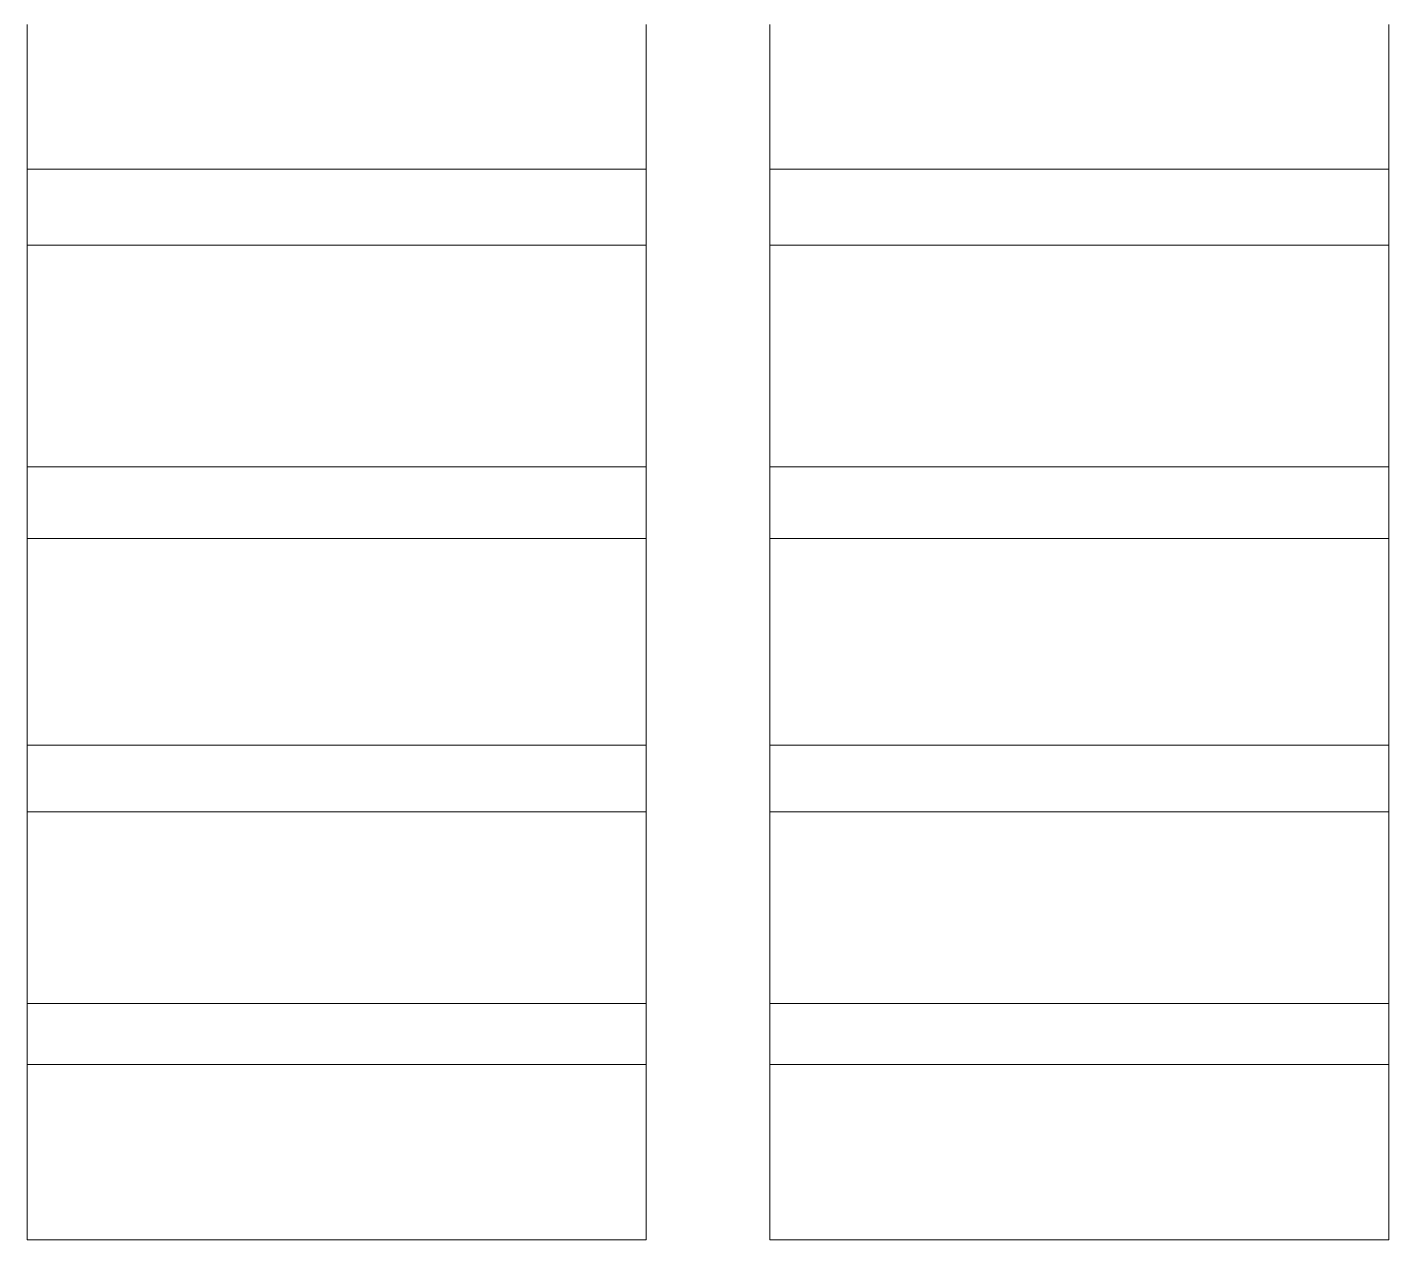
# Model space of a CAD drawing. Header units: millimetres. Extents: x 278858 to 279223, y 218711 to 219074.
# Drawn here: x 279158.13 to 279169.13, y 218882.92 to 218892.72 of the extents above; entities that cross this region are included whole.
import ezdxf

# ---------------------------------------------------------------- set-up
doc = ezdxf.new("R2010")
doc.units = ezdxf.units.MM
doc.header["$LTSCALE"] = 2
doc.layers.add('AM_9', color=251, linetype='Continuous', lineweight=15)

msp = doc.modelspace()

# ---------------------------------------------------------------- linework, layer by layer
at = {"layer": 'AM_9'}
for p, q in [((279158.131, 218892.695), (279158.131, 218892.737)), ((279158.131, 218892.651), (279158.131, 218892.695)), ((279158.131, 218892.608), (279158.131, 218892.651)), ((279163.131, 218892.737), (279163.131, 218892.695)), ((279163.131, 218892.695), (279163.131, 218892.651)), ((279163.131, 218892.651), (279163.131, 218892.608)), ((279164.131, 218892.695), (279164.131, 218892.737)), ((279164.131, 218892.651), (279164.131, 218892.695)), ((279164.131, 218892.608), (279164.131, 218892.651)), ((279169.131, 218892.737), (279169.131, 218892.695)), ((279169.131, 218892.695), (279169.131, 218892.651)), ((279169.131, 218892.651), (279169.131, 218892.608)), ((279158.131, 218892.563), (279158.131, 218892.608)), ((279158.131, 218892.519), (279158.131, 218892.563)), ((279163.131, 218892.608), (279163.131, 218892.563)), ((279163.131, 218892.563), (279163.131, 218892.519)), ((279164.131, 218892.563), (279164.131, 218892.608)), ((279164.131, 218892.519), (279164.131, 218892.563)), ((279169.131, 218892.608), (279169.131, 218892.563)), ((279169.131, 218892.563), (279169.131, 218892.519)), ((279158.131, 218892.473), (279158.131, 218892.519)), ((279158.131, 218892.428), (279158.131, 218892.473)), ((279158.131, 218892.381), (279158.131, 218892.428)), ((279163.131, 218892.519), (279163.131, 218892.473)), ((279163.131, 218892.473), (279163.131, 218892.428)), ((279163.131, 218892.428), (279163.131, 218892.381)), ((279164.131, 218892.473), (279164.131, 218892.519)), ((279164.131, 218892.428), (279164.131, 218892.473)), ((279164.131, 218892.381), (279164.131, 218892.428)), ((279169.131, 218892.519), (279169.131, 218892.473)), ((279169.131, 218892.473), (279169.131, 218892.428)), ((279169.131, 218892.428), (279169.131, 218892.381)), ((279158.131, 218892.335), (279158.131, 218892.381)), ((279158.131, 218892.287), (279158.131, 218892.335)), ((279163.131, 218892.381), (279163.131, 218892.335)), ((279163.131, 218892.335), (279163.131, 218892.287)), ((279164.131, 218892.335), (279164.131, 218892.381)), ((279164.131, 218892.287), (279164.131, 218892.335)), ((279169.131, 218892.381), (279169.131, 218892.335)), ((279169.131, 218892.335), (279169.131, 218892.287)), ((279158.131, 218892.239), (279158.131, 218892.287)), ((279158.131, 218892.191), (279158.131, 218892.239)), ((279158.131, 218892.142), (279158.131, 218892.191)), ((279163.131, 218892.287), (279163.131, 218892.239)), ((279163.131, 218892.239), (279163.131, 218892.191)), ((279163.131, 218892.191), (279163.131, 218892.142)), ((279164.131, 218892.239), (279164.131, 218892.287)), ((279164.131, 218892.191), (279164.131, 218892.239)), ((279164.131, 218892.142), (279164.131, 218892.191)), ((279169.131, 218892.287), (279169.131, 218892.239)), ((279169.131, 218892.239), (279169.131, 218892.191)), ((279169.131, 218892.191), (279169.131, 218892.142)), ((279158.131, 218892.093), (279158.131, 218892.142)), ((279158.131, 218892.043), (279158.131, 218892.093)), ((279163.131, 218892.142), (279163.131, 218892.093)), ((279163.131, 218892.093), (279163.131, 218892.043)), ((279164.131, 218892.093), (279164.131, 218892.142)), ((279164.131, 218892.043), (279164.131, 218892.093)), ((279169.131, 218892.142), (279169.131, 218892.093)), ((279169.131, 218892.093), (279169.131, 218892.043)), ((279158.131, 218891.992), (279158.131, 218892.043)), ((279158.131, 218891.941), (279158.131, 218891.992)), ((279163.131, 218892.043), (279163.131, 218891.992)), ((279163.131, 218891.992), (279163.131, 218891.941)), ((279164.131, 218891.992), (279164.131, 218892.043)), ((279164.131, 218891.941), (279164.131, 218891.992)), ((279169.131, 218892.043), (279169.131, 218891.992)), ((279169.131, 218891.992), (279169.131, 218891.941)), ((279158.131, 218891.89), (279158.131, 218891.941)), ((279158.131, 218891.837), (279158.131, 218891.89)), ((279163.131, 218891.941), (279163.131, 218891.89)), ((279163.131, 218891.89), (279163.131, 218891.837)), ((279164.131, 218891.89), (279164.131, 218891.941)), ((279164.131, 218891.837), (279164.131, 218891.89)), ((279169.131, 218891.941), (279169.131, 218891.89)), ((279169.131, 218891.89), (279169.131, 218891.837)), ((279158.131, 218891.785), (279158.131, 218891.837)), ((279158.131, 218891.732), (279158.131, 218891.785)), ((279163.131, 218891.837), (279163.131, 218891.785)), ((279163.131, 218891.785), (279163.131, 218891.732)), ((279164.131, 218891.785), (279164.131, 218891.837)), ((279164.131, 218891.732), (279164.131, 218891.785)), ((279169.131, 218891.837), (279169.131, 218891.785)), ((279169.131, 218891.785), (279169.131, 218891.732)), ((279158.131, 218891.678), (279158.131, 218891.732)), ((279158.131, 218891.624), (279158.131, 218891.678)), ((279163.131, 218891.732), (279163.131, 218891.678)), ((279163.131, 218891.678), (279163.131, 218891.624)), ((279164.131, 218891.678), (279164.131, 218891.732)), ((279164.131, 218891.624), (279164.131, 218891.678)), ((279169.131, 218891.732), (279169.131, 218891.678)), ((279169.131, 218891.678), (279169.131, 218891.624)), ((279158.131, 218891.569), (279158.131, 218891.624)), ((279158.131, 218891.569), (279158.131, 218890.954)), ((279158.131, 218891.569), (279163.131, 218891.569)), ((279163.131, 218891.624), (279163.131, 218891.569)), ((279163.131, 218890.954), (279163.131, 218891.569)), ((279164.131, 218891.569), (279164.131, 218891.624)), ((279164.131, 218891.569), (279164.131, 218890.954)), ((279164.131, 218891.569), (279169.131, 218891.569)), ((279169.131, 218891.624), (279169.131, 218891.569)), ((279169.131, 218890.954), (279169.131, 218891.569)), ((279158.131, 218890.945), (279158.131, 218890.954)), ((279158.131, 218890.954), (279163.131, 218890.954)), ((279158.131, 218890.907), (279158.131, 218890.945)), ((279158.131, 218890.869), (279158.131, 218890.907)), ((279163.131, 218890.954), (279163.131, 218890.945)), ((279163.131, 218890.945), (279163.131, 218890.907)), ((279163.131, 218890.907), (279163.131, 218890.869)), ((279164.131, 218890.945), (279164.131, 218890.954)), ((279164.131, 218890.954), (279169.131, 218890.954)), ((279164.131, 218890.907), (279164.131, 218890.945)), ((279164.131, 218890.869), (279164.131, 218890.907)), ((279169.131, 218890.954), (279169.131, 218890.945)), ((279169.131, 218890.945), (279169.131, 218890.907)), ((279169.131, 218890.907), (279169.131, 218890.869)), ((279158.131, 218890.831), (279158.131, 218890.869)), ((279158.131, 218890.792), (279158.131, 218890.831)), ((279158.131, 218890.753), (279158.131, 218890.792)), ((279163.131, 218890.869), (279163.131, 218890.831)), ((279163.131, 218890.831), (279163.131, 218890.792)), ((279163.131, 218890.792), (279163.131, 218890.753)), ((279164.131, 218890.831), (279164.131, 218890.869)), ((279164.131, 218890.792), (279164.131, 218890.831)), ((279164.131, 218890.753), (279164.131, 218890.792)), ((279169.131, 218890.869), (279169.131, 218890.831)), ((279169.131, 218890.831), (279169.131, 218890.792)), ((279169.131, 218890.792), (279169.131, 218890.753)), ((279158.131, 218890.713), (279158.131, 218890.753)), ((279158.131, 218890.673), (279158.131, 218890.713)), ((279158.131, 218890.632), (279158.131, 218890.673)), ((279163.131, 218890.753), (279163.131, 218890.713)), ((279163.131, 218890.713), (279163.131, 218890.673)), ((279163.131, 218890.673), (279163.131, 218890.632)), ((279164.131, 218890.713), (279164.131, 218890.753)), ((279164.131, 218890.673), (279164.131, 218890.713)), ((279164.131, 218890.632), (279164.131, 218890.673)), ((279169.131, 218890.753), (279169.131, 218890.713)), ((279169.131, 218890.713), (279169.131, 218890.673)), ((279169.131, 218890.673), (279169.131, 218890.632)), ((279158.131, 218890.591), (279158.131, 218890.632)), ((279158.131, 218890.549), (279158.131, 218890.591)), ((279158.131, 218890.506), (279158.131, 218890.549)), ((279163.131, 218890.632), (279163.131, 218890.591)), ((279163.131, 218890.591), (279163.131, 218890.549)), ((279163.131, 218890.549), (279163.131, 218890.506)), ((279164.131, 218890.591), (279164.131, 218890.632)), ((279164.131, 218890.549), (279164.131, 218890.591)), ((279164.131, 218890.506), (279164.131, 218890.549)), ((279169.131, 218890.632), (279169.131, 218890.591)), ((279169.131, 218890.591), (279169.131, 218890.549)), ((279169.131, 218890.549), (279169.131, 218890.506)), ((279158.131, 218890.463), (279158.131, 218890.506)), ((279158.131, 218890.42), (279158.131, 218890.463)), ((279163.131, 218890.506), (279163.131, 218890.463)), ((279163.131, 218890.463), (279163.131, 218890.42)), ((279164.131, 218890.463), (279164.131, 218890.506)), ((279164.131, 218890.42), (279164.131, 218890.463)), ((279169.131, 218890.506), (279169.131, 218890.463)), ((279169.131, 218890.463), (279169.131, 218890.42)), ((279158.131, 218890.376), (279158.131, 218890.42)), ((279158.131, 218890.332), (279158.131, 218890.376)), ((279158.131, 218890.287), (279158.131, 218890.332)), ((279163.131, 218890.42), (279163.131, 218890.376)), ((279163.131, 218890.376), (279163.131, 218890.332)), ((279163.131, 218890.332), (279163.131, 218890.287)), ((279164.131, 218890.376), (279164.131, 218890.42)), ((279164.131, 218890.332), (279164.131, 218890.376)), ((279164.131, 218890.287), (279164.131, 218890.332)), ((279169.131, 218890.42), (279169.131, 218890.376)), ((279169.131, 218890.376), (279169.131, 218890.332)), ((279169.131, 218890.332), (279169.131, 218890.287)), ((279158.131, 218890.241), (279158.131, 218890.287)), ((279158.131, 218890.195), (279158.131, 218890.241)), ((279163.131, 218890.287), (279163.131, 218890.241)), ((279163.131, 218890.241), (279163.131, 218890.195)), ((279164.131, 218890.241), (279164.131, 218890.287)), ((279164.131, 218890.195), (279164.131, 218890.241)), ((279169.131, 218890.287), (279169.131, 218890.241)), ((279169.131, 218890.241), (279169.131, 218890.195)), ((279158.131, 218890.149), (279158.131, 218890.195)), ((279158.131, 218890.102), (279158.131, 218890.149)), ((279158.131, 218890.054), (279158.131, 218890.102)), ((279163.131, 218890.195), (279163.131, 218890.149)), ((279163.131, 218890.149), (279163.131, 218890.102)), ((279163.131, 218890.102), (279163.131, 218890.054)), ((279164.131, 218890.149), (279164.131, 218890.195)), ((279164.131, 218890.102), (279164.131, 218890.149)), ((279164.131, 218890.054), (279164.131, 218890.102)), ((279169.131, 218890.195), (279169.131, 218890.149)), ((279169.131, 218890.149), (279169.131, 218890.102)), ((279169.131, 218890.102), (279169.131, 218890.054)), ((279158.131, 218890.006), (279158.131, 218890.054)), ((279158.131, 218889.957), (279158.131, 218890.006)), ((279163.131, 218890.054), (279163.131, 218890.006)), ((279163.131, 218890.006), (279163.131, 218889.957)), ((279164.131, 218890.006), (279164.131, 218890.054)), ((279164.131, 218889.957), (279164.131, 218890.006)), ((279169.131, 218890.054), (279169.131, 218890.006)), ((279169.131, 218890.006), (279169.131, 218889.957)), ((279158.131, 218889.908), (279158.131, 218889.957)), ((279158.131, 218889.858), (279158.131, 218889.908)), ((279163.131, 218889.957), (279163.131, 218889.908)), ((279163.131, 218889.908), (279163.131, 218889.858)), ((279164.131, 218889.908), (279164.131, 218889.957)), ((279164.131, 218889.858), (279164.131, 218889.908)), ((279169.131, 218889.957), (279169.131, 218889.908)), ((279169.131, 218889.908), (279169.131, 218889.858)), ((279158.131, 218889.808), (279158.131, 218889.858)), ((279158.131, 218889.758), (279158.131, 218889.808)), ((279163.131, 218889.858), (279163.131, 218889.808)), ((279163.131, 218889.808), (279163.131, 218889.758)), ((279164.131, 218889.808), (279164.131, 218889.858)), ((279164.131, 218889.758), (279164.131, 218889.808)), ((279169.131, 218889.858), (279169.131, 218889.808)), ((279169.131, 218889.808), (279169.131, 218889.758)), ((279158.131, 218889.706), (279158.131, 218889.758)), ((279158.131, 218889.654), (279158.131, 218889.706)), ((279163.131, 218889.758), (279163.131, 218889.706)), ((279163.131, 218889.706), (279163.131, 218889.654)), ((279164.131, 218889.706), (279164.131, 218889.758)), ((279164.131, 218889.654), (279164.131, 218889.706)), ((279169.131, 218889.758), (279169.131, 218889.706)), ((279169.131, 218889.706), (279169.131, 218889.654)), ((279158.131, 218889.602), (279158.131, 218889.654)), ((279158.131, 218889.549), (279158.131, 218889.602)), ((279163.131, 218889.654), (279163.131, 218889.602)), ((279163.131, 218889.602), (279163.131, 218889.549)), ((279164.131, 218889.602), (279164.131, 218889.654)), ((279164.131, 218889.549), (279164.131, 218889.602)), ((279169.131, 218889.654), (279169.131, 218889.602)), ((279169.131, 218889.602), (279169.131, 218889.549)), ((279158.131, 218889.496), (279158.131, 218889.549)), ((279158.131, 218889.442), (279158.131, 218889.496)), ((279158.131, 218889.388), (279158.131, 218889.442)), ((279163.131, 218889.549), (279163.131, 218889.496)), ((279163.131, 218889.496), (279163.131, 218889.442)), ((279163.131, 218889.442), (279163.131, 218889.388)), ((279164.131, 218889.496), (279164.131, 218889.549)), ((279164.131, 218889.442), (279164.131, 218889.496)), ((279164.131, 218889.388), (279164.131, 218889.442)), ((279169.131, 218889.549), (279169.131, 218889.496)), ((279169.131, 218889.496), (279169.131, 218889.442)), ((279169.131, 218889.442), (279169.131, 218889.388)), ((279158.131, 218889.333), (279158.131, 218889.388)), ((279158.131, 218889.277), (279158.131, 218889.333)), ((279163.131, 218889.388), (279163.131, 218889.333)), ((279163.131, 218889.333), (279163.131, 218889.277)), ((279164.131, 218889.333), (279164.131, 218889.388)), ((279164.131, 218889.277), (279164.131, 218889.333)), ((279169.131, 218889.388), (279169.131, 218889.333)), ((279169.131, 218889.333), (279169.131, 218889.277)), ((279158.131, 218889.221), (279158.131, 218889.277)), ((279158.131, 218889.164), (279158.131, 218889.221)), ((279163.131, 218889.277), (279163.131, 218889.221)), ((279163.131, 218889.221), (279163.131, 218889.164)), ((279164.131, 218889.221), (279164.131, 218889.277)), ((279164.131, 218889.164), (279164.131, 218889.221)), ((279169.131, 218889.277), (279169.131, 218889.221)), ((279169.131, 218889.221), (279169.131, 218889.164)), ((279158.131, 218889.164), (279158.131, 218888.586)), ((279158.131, 218889.164), (279163.131, 218889.164)), ((279163.131, 218888.586), (279163.131, 218889.164)), ((279164.131, 218889.164), (279164.131, 218888.586)), ((279164.131, 218889.164), (279169.131, 218889.164)), ((279169.131, 218888.586), (279169.131, 218889.164)), ((279158.131, 218888.554), (279158.131, 218888.586)), ((279158.131, 218888.586), (279163.131, 218888.586)), ((279163.131, 218888.586), (279163.131, 218888.554)), ((279164.131, 218888.554), (279164.131, 218888.586)), ((279164.131, 218888.586), (279169.131, 218888.586)), ((279169.131, 218888.586), (279169.131, 218888.554)), ((279158.131, 218888.512), (279158.131, 218888.554)), ((279158.131, 218888.47), (279158.131, 218888.512)), ((279158.131, 218888.428), (279158.131, 218888.47)), ((279163.131, 218888.554), (279163.131, 218888.512)), ((279163.131, 218888.512), (279163.131, 218888.47)), ((279163.131, 218888.47), (279163.131, 218888.428)), ((279164.131, 218888.512), (279164.131, 218888.554)), ((279164.131, 218888.47), (279164.131, 218888.512)), ((279164.131, 218888.428), (279164.131, 218888.47)), ((279169.131, 218888.554), (279169.131, 218888.512)), ((279169.131, 218888.512), (279169.131, 218888.47)), ((279169.131, 218888.47), (279169.131, 218888.428)), ((279158.131, 218888.385), (279158.131, 218888.428)), ((279158.131, 218888.342), (279158.131, 218888.385)), ((279158.131, 218888.298), (279158.131, 218888.342)), ((279163.131, 218888.428), (279163.131, 218888.385)), ((279163.131, 218888.385), (279163.131, 218888.342)), ((279163.131, 218888.342), (279163.131, 218888.298)), ((279164.131, 218888.385), (279164.131, 218888.428)), ((279164.131, 218888.342), (279164.131, 218888.385)), ((279164.131, 218888.298), (279164.131, 218888.342)), ((279169.131, 218888.428), (279169.131, 218888.385)), ((279169.131, 218888.385), (279169.131, 218888.342)), ((279169.131, 218888.342), (279169.131, 218888.298)), ((279158.131, 218888.254), (279158.131, 218888.298)), ((279158.131, 218888.209), (279158.131, 218888.254)), ((279163.131, 218888.298), (279163.131, 218888.254)), ((279163.131, 218888.254), (279163.131, 218888.209)), ((279164.131, 218888.254), (279164.131, 218888.298)), ((279164.131, 218888.209), (279164.131, 218888.254)), ((279169.131, 218888.298), (279169.131, 218888.254)), ((279169.131, 218888.254), (279169.131, 218888.209)), ((279158.131, 218888.163), (279158.131, 218888.209)), ((279158.131, 218888.117), (279158.131, 218888.163)), ((279163.131, 218888.209), (279163.131, 218888.163)), ((279163.131, 218888.163), (279163.131, 218888.117)), ((279164.131, 218888.163), (279164.131, 218888.209)), ((279164.131, 218888.117), (279164.131, 218888.163)), ((279169.131, 218888.209), (279169.131, 218888.163)), ((279169.131, 218888.163), (279169.131, 218888.117)), ((279158.131, 218888.071), (279158.131, 218888.117)), ((279158.131, 218888.024), (279158.131, 218888.071)), ((279158.131, 218887.976), (279158.131, 218888.024)), ((279163.131, 218888.117), (279163.131, 218888.071)), ((279163.131, 218888.071), (279163.131, 218888.024)), ((279163.131, 218888.024), (279163.131, 218887.976)), ((279164.131, 218888.071), (279164.131, 218888.117)), ((279164.131, 218888.024), (279164.131, 218888.071)), ((279164.131, 218887.976), (279164.131, 218888.024)), ((279169.131, 218888.117), (279169.131, 218888.071)), ((279169.131, 218888.071), (279169.131, 218888.024)), ((279169.131, 218888.024), (279169.131, 218887.976)), ((279158.131, 218887.928), (279158.131, 218887.976)), ((279158.131, 218887.879), (279158.131, 218887.928)), ((279163.131, 218887.976), (279163.131, 218887.928)), ((279163.131, 218887.928), (279163.131, 218887.879)), ((279164.131, 218887.928), (279164.131, 218887.976)), ((279164.131, 218887.879), (279164.131, 218887.928)), ((279169.131, 218887.976), (279169.131, 218887.928)), ((279169.131, 218887.928), (279169.131, 218887.879)), ((279158.131, 218887.83), (279158.131, 218887.879)), ((279158.131, 218887.781), (279158.131, 218887.83)), ((279163.131, 218887.879), (279163.131, 218887.83)), ((279163.131, 218887.83), (279163.131, 218887.781)), ((279164.131, 218887.83), (279164.131, 218887.879)), ((279164.131, 218887.781), (279164.131, 218887.83)), ((279169.131, 218887.879), (279169.131, 218887.83)), ((279169.131, 218887.83), (279169.131, 218887.781)), ((279158.131, 218887.73), (279158.131, 218887.781)), ((279158.131, 218887.68), (279158.131, 218887.73)), ((279163.131, 218887.781), (279163.131, 218887.73)), ((279163.131, 218887.73), (279163.131, 218887.68)), ((279164.131, 218887.73), (279164.131, 218887.781)), ((279164.131, 218887.68), (279164.131, 218887.73)), ((279169.131, 218887.781), (279169.131, 218887.73)), ((279169.131, 218887.73), (279169.131, 218887.68)), ((279158.131, 218887.628), (279158.131, 218887.68)), ((279158.131, 218887.577), (279158.131, 218887.628)), ((279158.131, 218887.524), (279158.131, 218887.577)), ((279163.131, 218887.68), (279163.131, 218887.628)), ((279163.131, 218887.628), (279163.131, 218887.577)), ((279163.131, 218887.577), (279163.131, 218887.524)), ((279164.131, 218887.628), (279164.131, 218887.68)), ((279164.131, 218887.577), (279164.131, 218887.628)), ((279164.131, 218887.524), (279164.131, 218887.577)), ((279169.131, 218887.68), (279169.131, 218887.628)), ((279169.131, 218887.628), (279169.131, 218887.577)), ((279169.131, 218887.577), (279169.131, 218887.524)), ((279158.131, 218887.472), (279158.131, 218887.524)), ((279158.131, 218887.418), (279158.131, 218887.472)), ((279163.131, 218887.524), (279163.131, 218887.472)), ((279163.131, 218887.472), (279163.131, 218887.418)), ((279164.131, 218887.472), (279164.131, 218887.524)), ((279164.131, 218887.418), (279164.131, 218887.472)), ((279169.131, 218887.524), (279169.131, 218887.472)), ((279169.131, 218887.472), (279169.131, 218887.418)), ((279158.131, 218887.364), (279158.131, 218887.418)), ((279158.131, 218887.31), (279158.131, 218887.364)), ((279163.131, 218887.418), (279163.131, 218887.364)), ((279163.131, 218887.364), (279163.131, 218887.31)), ((279164.131, 218887.364), (279164.131, 218887.418)), ((279164.131, 218887.31), (279164.131, 218887.364)), ((279169.131, 218887.418), (279169.131, 218887.364)), ((279169.131, 218887.364), (279169.131, 218887.31)), ((279158.131, 218887.255), (279158.131, 218887.31)), ((279158.131, 218887.199), (279158.131, 218887.255)), ((279163.131, 218887.31), (279163.131, 218887.255)), ((279163.131, 218887.255), (279163.131, 218887.199)), ((279164.131, 218887.255), (279164.131, 218887.31)), ((279164.131, 218887.199), (279164.131, 218887.255)), ((279169.131, 218887.31), (279169.131, 218887.255)), ((279169.131, 218887.255), (279169.131, 218887.199)), ((279158.131, 218887.143), (279158.131, 218887.199)), ((279158.131, 218887.087), (279158.131, 218887.143)), ((279163.131, 218887.199), (279163.131, 218887.143)), ((279163.131, 218887.143), (279163.131, 218887.087)), ((279164.131, 218887.143), (279164.131, 218887.199)), ((279164.131, 218887.087), (279164.131, 218887.143)), ((279169.131, 218887.199), (279169.131, 218887.143)), ((279169.131, 218887.143), (279169.131, 218887.087)), ((279158.131, 218887.03), (279158.131, 218887.087)), ((279158.131, 218886.972), (279158.131, 218887.03)), ((279163.131, 218887.087), (279163.131, 218887.03)), ((279163.131, 218887.03), (279163.131, 218886.972)), ((279164.131, 218887.03), (279164.131, 218887.087)), ((279164.131, 218886.972), (279164.131, 218887.03)), ((279169.131, 218887.087), (279169.131, 218887.03)), ((279169.131, 218887.03), (279169.131, 218886.972)), ((279158.131, 218886.914), (279158.131, 218886.972)), ((279158.131, 218886.914), (279158.131, 218886.376)), ((279158.131, 218886.914), (279163.131, 218886.914)), ((279163.131, 218886.972), (279163.131, 218886.914)), ((279163.131, 218886.376), (279163.131, 218886.914)), ((279164.131, 218886.914), (279164.131, 218886.972)), ((279164.131, 218886.914), (279164.131, 218886.376)), ((279164.131, 218886.914), (279169.131, 218886.914)), ((279169.131, 218886.972), (279169.131, 218886.914)), ((279169.131, 218886.376), (279169.131, 218886.914)), ((279158.131, 218886.338), (279158.131, 218886.376)), ((279158.131, 218886.376), (279163.131, 218886.376)), ((279163.131, 218886.376), (279163.131, 218886.338)), ((279164.131, 218886.338), (279164.131, 218886.376)), ((279164.131, 218886.376), (279169.131, 218886.376)), ((279169.131, 218886.376), (279169.131, 218886.338)), ((279158.131, 218886.293), (279158.131, 218886.338)), ((279158.131, 218886.248), (279158.131, 218886.293)), ((279163.131, 218886.338), (279163.131, 218886.293)), ((279163.131, 218886.293), (279163.131, 218886.248)), ((279164.131, 218886.293), (279164.131, 218886.338)), ((279164.131, 218886.248), (279164.131, 218886.293)), ((279169.131, 218886.338), (279169.131, 218886.293)), ((279169.131, 218886.293), (279169.131, 218886.248)), ((279158.131, 218886.202), (279158.131, 218886.248)), ((279158.131, 218886.156), (279158.131, 218886.202)), ((279158.131, 218886.109), (279158.131, 218886.156)), ((279163.131, 218886.248), (279163.131, 218886.202)), ((279163.131, 218886.202), (279163.131, 218886.156)), ((279163.131, 218886.156), (279163.131, 218886.109)), ((279164.131, 218886.202), (279164.131, 218886.248)), ((279164.131, 218886.156), (279164.131, 218886.202)), ((279164.131, 218886.109), (279164.131, 218886.156)), ((279169.131, 218886.248), (279169.131, 218886.202)), ((279169.131, 218886.202), (279169.131, 218886.156)), ((279169.131, 218886.156), (279169.131, 218886.109)), ((279158.131, 218886.062), (279158.131, 218886.109)), ((279158.131, 218886.014), (279158.131, 218886.062)), ((279163.131, 218886.109), (279163.131, 218886.062)), ((279163.131, 218886.062), (279163.131, 218886.014)), ((279164.131, 218886.062), (279164.131, 218886.109)), ((279164.131, 218886.014), (279164.131, 218886.062)), ((279169.131, 218886.109), (279169.131, 218886.062)), ((279169.131, 218886.062), (279169.131, 218886.014)), ((279158.131, 218885.966), (279158.131, 218886.014)), ((279158.131, 218885.917), (279158.131, 218885.966)), ((279163.131, 218886.014), (279163.131, 218885.966)), ((279163.131, 218885.966), (279163.131, 218885.917)), ((279164.131, 218885.966), (279164.131, 218886.014)), ((279164.131, 218885.917), (279164.131, 218885.966)), ((279169.131, 218886.014), (279169.131, 218885.966)), ((279169.131, 218885.966), (279169.131, 218885.917)), ((279158.131, 218885.868), (279158.131, 218885.917)), ((279158.131, 218885.818), (279158.131, 218885.868)), ((279158.131, 218885.767), (279158.131, 218885.818)), ((279163.131, 218885.917), (279163.131, 218885.868)), ((279163.131, 218885.868), (279163.131, 218885.818)), ((279163.131, 218885.818), (279163.131, 218885.767)), ((279164.131, 218885.868), (279164.131, 218885.917)), ((279164.131, 218885.818), (279164.131, 218885.868)), ((279164.131, 218885.767), (279164.131, 218885.818)), ((279169.131, 218885.917), (279169.131, 218885.868)), ((279169.131, 218885.868), (279169.131, 218885.818)), ((279169.131, 218885.818), (279169.131, 218885.767)), ((279158.131, 218885.716), (279158.131, 218885.767)), ((279158.131, 218885.665), (279158.131, 218885.716)), ((279163.131, 218885.767), (279163.131, 218885.716)), ((279163.131, 218885.716), (279163.131, 218885.665)), ((279164.131, 218885.716), (279164.131, 218885.767)), ((279164.131, 218885.665), (279164.131, 218885.716)), ((279169.131, 218885.767), (279169.131, 218885.716)), ((279169.131, 218885.716), (279169.131, 218885.665)), ((279158.131, 218885.613), (279158.131, 218885.665)), ((279158.131, 218885.56), (279158.131, 218885.613)), ((279163.131, 218885.665), (279163.131, 218885.613)), ((279163.131, 218885.613), (279163.131, 218885.56)), ((279164.131, 218885.613), (279164.131, 218885.665)), ((279164.131, 218885.56), (279164.131, 218885.613)), ((279169.131, 218885.665), (279169.131, 218885.613)), ((279169.131, 218885.613), (279169.131, 218885.56)), ((279158.131, 218885.507), (279158.131, 218885.56)), ((279158.131, 218885.453), (279158.131, 218885.507)), ((279163.131, 218885.56), (279163.131, 218885.507)), ((279163.131, 218885.507), (279163.131, 218885.453)), ((279164.131, 218885.507), (279164.131, 218885.56)), ((279164.131, 218885.453), (279164.131, 218885.507)), ((279169.131, 218885.56), (279169.131, 218885.507)), ((279169.131, 218885.507), (279169.131, 218885.453)), ((279158.131, 218885.399), (279158.131, 218885.453)), ((279158.131, 218885.345), (279158.131, 218885.399)), ((279163.131, 218885.453), (279163.131, 218885.399)), ((279163.131, 218885.399), (279163.131, 218885.345)), ((279164.131, 218885.399), (279164.131, 218885.453)), ((279164.131, 218885.345), (279164.131, 218885.399)), ((279169.131, 218885.453), (279169.131, 218885.399)), ((279169.131, 218885.399), (279169.131, 218885.345)), ((279158.131, 218885.289), (279158.131, 218885.345)), ((279158.131, 218885.234), (279158.131, 218885.289)), ((279163.131, 218885.345), (279163.131, 218885.289)), ((279163.131, 218885.289), (279163.131, 218885.234)), ((279164.131, 218885.289), (279164.131, 218885.345)), ((279164.131, 218885.234), (279164.131, 218885.289)), ((279169.131, 218885.345), (279169.131, 218885.289)), ((279169.131, 218885.289), (279169.131, 218885.234)), ((279158.131, 218885.177), (279158.131, 218885.234)), ((279158.131, 218885.121), (279158.131, 218885.177)), ((279163.131, 218885.234), (279163.131, 218885.177)), ((279163.131, 218885.177), (279163.131, 218885.121)), ((279164.131, 218885.177), (279164.131, 218885.234)), ((279164.131, 218885.121), (279164.131, 218885.177)), ((279169.131, 218885.234), (279169.131, 218885.177)), ((279169.131, 218885.177), (279169.131, 218885.121)), ((279158.131, 218885.063), (279158.131, 218885.121)), ((279158.131, 218885.005), (279158.131, 218885.063)), ((279163.131, 218885.121), (279163.131, 218885.063)), ((279163.131, 218885.063), (279163.131, 218885.005)), ((279164.131, 218885.063), (279164.131, 218885.121)), ((279164.131, 218885.005), (279164.131, 218885.063)), ((279169.131, 218885.121), (279169.131, 218885.063)), ((279169.131, 218885.063), (279169.131, 218885.005)), ((279158.131, 218884.947), (279158.131, 218885.005)), ((279158.131, 218884.888), (279158.131, 218884.947)), ((279163.131, 218885.005), (279163.131, 218884.947)), ((279163.131, 218884.947), (279163.131, 218884.888)), ((279164.131, 218884.947), (279164.131, 218885.005)), ((279164.131, 218884.888), (279164.131, 218884.947)), ((279169.131, 218885.005), (279169.131, 218884.947)), ((279169.131, 218884.947), (279169.131, 218884.888)), ((279158.131, 218884.829), (279158.131, 218884.888)), ((279158.131, 218884.829), (279158.131, 218884.334)), ((279158.131, 218884.829), (279163.131, 218884.829)), ((279163.131, 218884.888), (279163.131, 218884.829)), ((279163.131, 218884.334), (279163.131, 218884.829)), ((279164.131, 218884.829), (279164.131, 218884.888)), ((279164.131, 218884.829), (279164.131, 218884.334)), ((279164.131, 218884.829), (279169.131, 218884.829)), ((279169.131, 218884.888), (279169.131, 218884.829)), ((279169.131, 218884.334), (279169.131, 218884.829)), ((279158.131, 218884.32), (279158.131, 218884.334)), ((279158.131, 218884.334), (279163.131, 218884.334)), ((279158.131, 218884.273), (279158.131, 218884.32)), ((279158.131, 218884.225), (279158.131, 218884.273)), ((279163.131, 218884.334), (279163.131, 218884.32)), ((279163.131, 218884.32), (279163.131, 218884.273)), ((279163.131, 218884.273), (279163.131, 218884.225)), ((279164.131, 218884.32), (279164.131, 218884.334)), ((279164.131, 218884.334), (279169.131, 218884.334)), ((279164.131, 218884.273), (279164.131, 218884.32)), ((279164.131, 218884.225), (279164.131, 218884.273)), ((279169.131, 218884.334), (279169.131, 218884.32)), ((279169.131, 218884.32), (279169.131, 218884.273)), ((279169.131, 218884.273), (279169.131, 218884.225)), ((279158.131, 218884.176), (279158.131, 218884.225)), ((279158.131, 218884.127), (279158.131, 218884.176)), ((279163.131, 218884.225), (279163.131, 218884.176)), ((279163.131, 218884.176), (279163.131, 218884.127)), ((279164.131, 218884.176), (279164.131, 218884.225)), ((279164.131, 218884.127), (279164.131, 218884.176)), ((279169.131, 218884.225), (279169.131, 218884.176)), ((279169.131, 218884.176), (279169.131, 218884.127)), ((279158.131, 218884.078), (279158.131, 218884.127)), ((279158.131, 218884.028), (279158.131, 218884.078)), ((279163.131, 218884.127), (279163.131, 218884.078)), ((279163.131, 218884.078), (279163.131, 218884.028)), ((279164.131, 218884.078), (279164.131, 218884.127)), ((279164.131, 218884.028), (279164.131, 218884.078)), ((279169.131, 218884.127), (279169.131, 218884.078)), ((279169.131, 218884.078), (279169.131, 218884.028)), ((279158.131, 218883.978), (279158.131, 218884.028)), ((279158.131, 218883.927), (279158.131, 218883.978)), ((279163.131, 218884.028), (279163.131, 218883.978)), ((279163.131, 218883.978), (279163.131, 218883.927)), ((279164.131, 218883.978), (279164.131, 218884.028)), ((279164.131, 218883.927), (279164.131, 218883.978)), ((279169.131, 218884.028), (279169.131, 218883.978)), ((279169.131, 218883.978), (279169.131, 218883.927)), ((279158.131, 218883.875), (279158.131, 218883.927)), ((279158.131, 218883.823), (279158.131, 218883.875)), ((279163.131, 218883.927), (279163.131, 218883.875)), ((279163.131, 218883.875), (279163.131, 218883.823)), ((279164.131, 218883.875), (279164.131, 218883.927)), ((279164.131, 218883.823), (279164.131, 218883.875)), ((279169.131, 218883.927), (279169.131, 218883.875)), ((279169.131, 218883.875), (279169.131, 218883.823)), ((279158.131, 218883.77), (279158.131, 218883.823)), ((279158.131, 218883.717), (279158.131, 218883.77)), ((279163.131, 218883.823), (279163.131, 218883.77)), ((279163.131, 218883.77), (279163.131, 218883.717)), ((279164.131, 218883.77), (279164.131, 218883.823)), ((279164.131, 218883.717), (279164.131, 218883.77)), ((279169.131, 218883.823), (279169.131, 218883.77)), ((279169.131, 218883.77), (279169.131, 218883.717)), ((279158.131, 218883.664), (279158.131, 218883.717)), ((279158.131, 218883.61), (279158.131, 218883.664)), ((279163.131, 218883.717), (279163.131, 218883.664)), ((279163.131, 218883.664), (279163.131, 218883.61)), ((279164.131, 218883.664), (279164.131, 218883.717)), ((279164.131, 218883.61), (279164.131, 218883.664)), ((279169.131, 218883.717), (279169.131, 218883.664)), ((279169.131, 218883.664), (279169.131, 218883.61)), ((279158.131, 218883.555), (279158.131, 218883.61)), ((279158.131, 218883.5), (279158.131, 218883.555)), ((279163.131, 218883.61), (279163.131, 218883.555)), ((279163.131, 218883.555), (279163.131, 218883.5)), ((279164.131, 218883.555), (279164.131, 218883.61)), ((279164.131, 218883.5), (279164.131, 218883.555)), ((279169.131, 218883.61), (279169.131, 218883.555)), ((279169.131, 218883.555), (279169.131, 218883.5)), ((279158.131, 218883.444), (279158.131, 218883.5)), ((279158.131, 218883.388), (279158.131, 218883.444)), ((279163.131, 218883.5), (279163.131, 218883.444)), ((279163.131, 218883.444), (279163.131, 218883.388)), ((279164.131, 218883.444), (279164.131, 218883.5)), ((279164.131, 218883.388), (279164.131, 218883.444)), ((279169.131, 218883.5), (279169.131, 218883.444)), ((279169.131, 218883.444), (279169.131, 218883.388)), ((279158.131, 218883.331), (279158.131, 218883.388)), ((279158.131, 218883.274), (279158.131, 218883.331)), ((279163.131, 218883.388), (279163.131, 218883.331)), ((279163.131, 218883.331), (279163.131, 218883.274)), ((279164.131, 218883.331), (279164.131, 218883.388)), ((279164.131, 218883.274), (279164.131, 218883.331)), ((279169.131, 218883.388), (279169.131, 218883.331)), ((279169.131, 218883.331), (279169.131, 218883.274)), ((279158.131, 218883.216), (279158.131, 218883.274)), ((279158.131, 218883.157), (279158.131, 218883.216)), ((279163.131, 218883.274), (279163.131, 218883.216)), ((279163.131, 218883.216), (279163.131, 218883.157)), ((279164.131, 218883.216), (279164.131, 218883.274)), ((279164.131, 218883.157), (279164.131, 218883.216)), ((279169.131, 218883.274), (279169.131, 218883.216)), ((279169.131, 218883.216), (279169.131, 218883.157)), ((279158.131, 218883.099), (279158.131, 218883.157)), ((279158.131, 218883.039), (279158.131, 218883.099)), ((279163.131, 218883.157), (279163.131, 218883.099)), ((279163.131, 218883.099), (279163.131, 218883.039)), ((279164.131, 218883.099), (279164.131, 218883.157)), ((279164.131, 218883.039), (279164.131, 218883.099)), ((279169.131, 218883.157), (279169.131, 218883.099)), ((279169.131, 218883.099), (279169.131, 218883.039)), ((279158.131, 218882.979), (279158.131, 218883.039)), ((279158.131, 218882.919), (279158.131, 218882.979)), ((279163.131, 218883.039), (279163.131, 218882.979)), ((279163.131, 218882.979), (279163.131, 218882.919)), ((279164.131, 218882.979), (279164.131, 218883.039)), ((279164.131, 218882.919), (279164.131, 218882.979)), ((279169.131, 218883.039), (279169.131, 218882.979)), ((279169.131, 218882.979), (279169.131, 218882.919)), ((279158.131, 218882.919), (279163.131, 218882.919)), ((279164.131, 218882.919), (279169.131, 218882.919))]:
    msp.add_line(p, q, dxfattribs=at)

doc.saveas('drawing.dxf')
